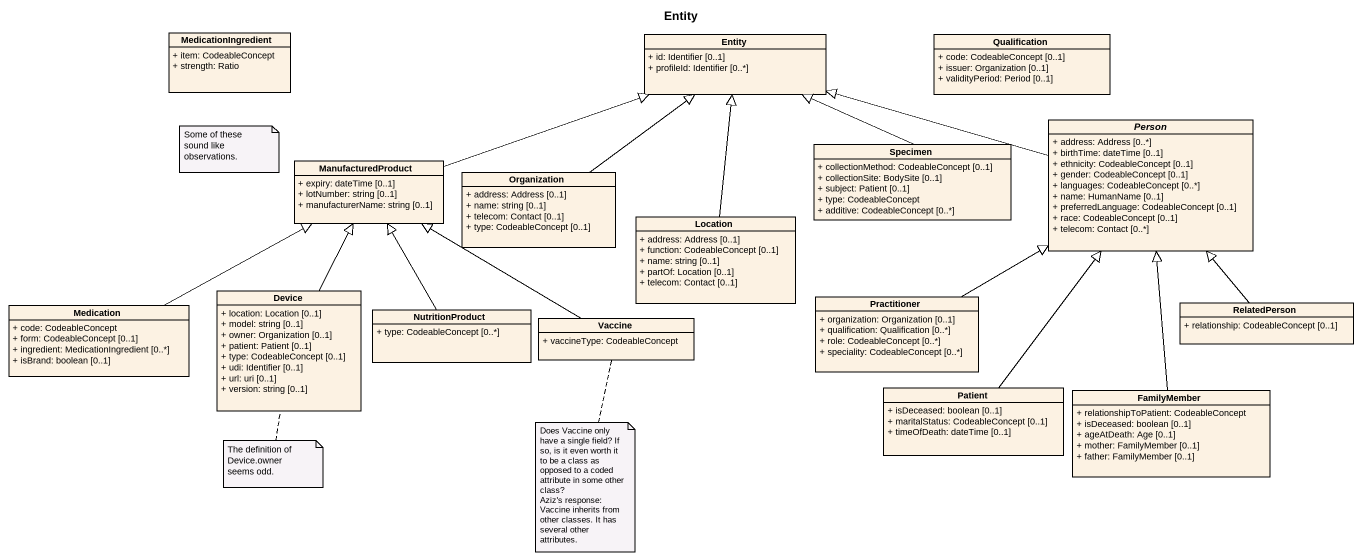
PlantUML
@startuml
title Entity
hide circle
hide empty members
skinparam classAttributeIconSize 0
class MedicationIngredient {
  + item: CodeableConcept
  + strength: Ratio
}
class "Entity" as Entity_ {
  + id: Identifier [0..1]
  + profileId: Identifier [0..*]
}
class Qualification {
  + code: CodeableConcept [0..1]
  + issuer: Organization [0..1]
  + validityPeriod: Period [0..1]
}
class Specimen {
  + collectionMethod: CodeableConcept [0..1]
  + collectionSite: BodySite [0..1]
  + subject: Patient [0..1]
  + type: CodeableConcept
  + additive: CodeableConcept [0..*]
}
abstract class "Person" as Person_ {
  + address: Address [0..*]
  + birthTime: dateTime [0..1]
  + ethnicity: CodeableConcept [0..1]
  + gender: CodeableConcept [0..1]
  + languages: CodeableConcept [0..*]
  + name: HumanName [0..1]
  + preferredLanguage: CodeableConcept [0..1]
  + race: CodeableConcept [0..1]
  + telecom: Contact [0..*]
}
class ManufacturedProduct {
  + expiry: dateTime [0..1]
  + lotNumber: string [0..1]
  + manufacturerName: string [0..1]
}
class Organization {
  + address: Address [0..1]
  + name: string [0..1]
  + telecom: Contact [0..1]
  + type: CodeableConcept [0..1]
}
class Location {
  + address: Address [0..1]
  + function: CodeableConcept [0..1]
  + name: string [0..1]
  + partOf: Location [0..1]
  + telecom: Contact [0..1]
}
class Device {
  + location: Location [0..1]
  + model: string [0..1]
  + owner: Organization [0..1]
  + patient: Patient [0..1]
  + type: CodeableConcept [0..1]
  + udi: Identifier [0..1]
  + url: uri [0..1]
  + version: string [0..1]
}
class Practitioner {
  + organization: Organization [0..1]
  + qualification: Qualification [0..*]
  + role: CodeableConcept [0..*]
  + speciality: CodeableConcept [0..*]
}
class RelatedPerson {
  + relationship: CodeableConcept [0..1]
}
class Medication {
  + code: CodeableConcept
  + form: CodeableConcept [0..1]
  + ingredient: MedicationIngredient [0..*]
  + isBrand: boolean [0..1]
}
class NutritionProduct {
  + type: CodeableConcept [0..*]
}
class Vaccine {
  + vaccineType: CodeableConcept
}
class Patient {
  + isDeceased: boolean [0..1]
  + maritalStatus: CodeableConcept [0..1]
  + timeOfDeath: dateTime [0..1]
}
class FamilyMember {
  + relationshipToPatient: CodeableConcept
  + isDeceased: boolean [0..1]
  + ageAtDeath: Age [0..1]
  + mother: FamilyMember [0..1]
  + father: FamilyMember [0..1]
}
Specimen -up-|> Entity_
Person_ -left-|> Entity_
ManufacturedProduct -right-|> Entity_
Organization -up-|> Entity_
Location -up-|> Entity_
Device -up-|> ManufacturedProduct
Practitioner -right-|> Person_
RelatedPerson -up-|> Person_
Medication -right-|> ManufacturedProduct
NutritionProduct -up-|> ManufacturedProduct
Vaccine -left-|> ManufacturedProduct
Patient -up-|> Person_
FamilyMember -up-|> Person_
note as N1
  Some of these sound like observations.
end note
note bottom of Device : The definition of Device.owner seems odd.
note bottom of Vaccine
  Does Vaccine only have a single field? If so, is it even worth it to be a class as opposed to a coded attribute in some other class?
  Aziz's response: Vaccine inherits from other classes. It has several other attributes.
end note
@enduml
